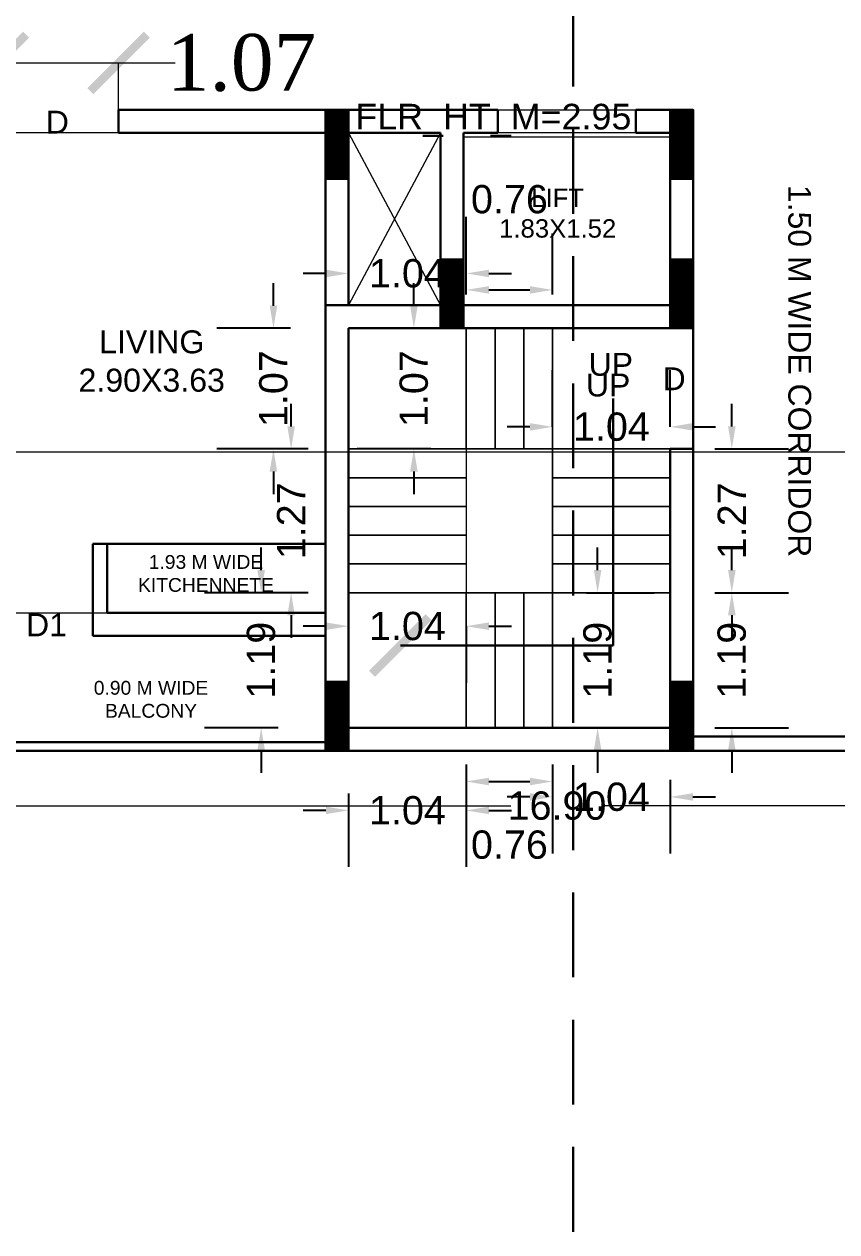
# Model space of a CAD drawing. Header units: metres. Extents: x 0 to 63445, y 32361 to 32804.
# Drawn here: x 63254.12 to 63261.3, y 32653.28 to 32663.95 of the extents above; entities that cross this region are included whole.
import ezdxf

# ---------------------------------------------------------------- set-up
doc = ezdxf.new("R2010")
doc.units = ezdxf.units.M
doc.header["$MEASUREMENT"] = 0
doc.header["$PDMODE"] = 34
doc.header["$PDSIZE"] = -10
for name, pattern in [('CONTINULUS', [0]), ('DASHED', [0.75, 0.5, -0.25]), ('DASHED2', [0.375, 0.25, -0.125])]:
    doc.linetypes.add(name, pattern=pattern)
doc.layers.get('0').update_dxf_attribs({"lineweight": 25})
for name, color, linetype, lineweight in [('BLK_1_FLR_3_BLT_UP_AREA', 14, 'DASHED', 9), ('BLK_2_FLR_4_BLT_UP_AREA_DEDUCT', 41, 'Continuous', 9), ('BLK_2_FLR_4_EXIT_WIDTH_DOOR', 7, 'Continuous', 0), ('BLK_2_FLR_4_LIFT_1', 1, 'DASHED', 9), ('BLK_2_FLR_4_STAIR_1', 7, 'Continuous', 0), ('BLK_2_FLR_4_STAIR_1_FLIGHT_1', 7, 'Continuous', 0), ('BLK_2_FLR_4_STAIR_1_FLIGHT_2', 7, 'Continuous', 0), ('BLK_2_FLR_4_STAIR_1_FLIGHT_3', 7, 'Continuous', 0), ('BLK_2_FLR_4_STAIR_1_FLIGHT_4', 7, 'Continuous', 0), ('BLK_2_FLR_4_STAIR_1_LANDING_1', 7, 'Continuous', 0), ('BLK_2_FLR_4_STAIR_1_LANDING_2', 7, 'Continuous', 0), ('BLK_2_FLR_4_STAIR_1_LANDING_3', 7, 'Continuous', 0), ('BLK_2_FLR_4_UNITFA', 7, 'Continuous', 0), ('colum', 1, 'Continuous', 30), ('COLUMN', 1, 'Continuous', 30), ('DIM', 56, 'Continuous', 20), ('STEPS', 114, 'Continuous', 20), ('wall', 7, 'Continuous', 30)]:
    doc.layers.add(name, color=color, linetype=linetype, lineweight=lineweight)
doc.layers.add('BLK_2_FLR_4_BLT_UP_AREA', color=14, linetype='Continuous', plot=False)
doc.layers.add('text', color=65, linetype='Continuous')
doc.styles.add('PreDCRFont', font='arial.ttf', dxfattribs={"height": 0.25})
doc.styles.get("Standard").update_dxf_attribs({"font": 'arial.ttf', "height": 0.4})
doc.styles.add('TNR', font='times.ttf', dxfattribs={"height": 0.5})
doc.dimstyles.new('ARCHANA', dxfattribs={"dimscale": 0, "dimtxt": 0.5, "dimasz": 0.5, "dimexe": 0, "dimexo": 0, "dimgap": 0, "dimtad": 0, "dimzin": 0, "dimdsep": 46, "dimtxsty": 'TNR', "dimblk": 'ARCHTICK', "dimcen": 0.09, "dimclrd": 36, "dimclre": 36, "dimclrt": 7, "dimadec": 0, "dimazin": 0, "dimtfac": 1, "dimtofl": 0, "dimtmove": 0, "dimatfit": 3, "dimldrblk": 'ARCHTICK', "dimfxl": 1, "dimfrac": 2, "dimtolj": 1, "dimtzin": 0, "dimlwd": -1, "dimlwe": -1, "dimarcsym": 0})
doc.dimstyles.new('Copy of Standard2', dxfattribs={"dimtxt": 0.25, "dimasz": 0.2, "dimexe": 0.5, "dimexo": 0.3, "dimgap": 0.09, "dimtad": 0, "dimtoh": 1, "dimzin": 0, "dimdsep": 46, "dimtxsty": 'PreDCRFont', "dimcen": 0.025, "dimdle": 0.1, "dimadec": 0, "dimazin": 0, "dimtfac": 1, "dimtofl": 0, "dimtmove": 2, "dimatfit": 3, "dimfxl": 0.18, "dimtolj": 1, "dimtzin": 0, "dimarcsym": 0})

# ---------------------------------------------------------------- blocks, each defined once
blk = doc.blocks.new('A$C7D115503')
at = {"layer": 'COLUMN', "ltscale": 3}
h = blk.add_hatch(dxfattribs=at)
h.set_pattern_fill('ANSI31', color=256, style=0)
h.set_pattern_definition([(45, (0, 0), (-0.0883883476483184, 0.0883883476483185), [])])
h.paths.add_polyline_path([(-14.36278656264767, -11.58546646369723), (-6.362786562647671, -11.58546646370087), (-6.362786562647671, 12.41453353629913), (-14.36278656264767, 12.41453353629913)])
at = {"layer": 'COLUMN', "ltscale": 0.05}
for p, q in [((-14.36278656264767, 12.41453353629913), (-6.362786562647671, 12.41453353629913)), ((-14.36278656264767, 12.41453353629913), (-14.36278656264767, -11.58546646369723)), ((-6.362786562647671, 12.41453353629913), (-6.362786562647671, -11.58546646370087)), ((-6.362786562647671, -11.58546646370087), (-14.36278656270587, -11.58546646369723))]:
    blk.add_line(p, q, dxfattribs=at)
blk = doc.blocks.new('*D848')
at = {"layer": 'BLK_2_FLR_4_STAIR_1_FLIGHT_1', "color": 0, "lineweight": -2, "ltscale": 0.5, "transparency": 16777216}
for p, q in [((63260.37495397586, 32660.39762285996), (63260.37495397586, 32660.59762285996)), ((63260.22495397586, 32660.19762285996), (63260.87495397586, 32660.19762285996)), ((63260.22495397586, 32658.92758617541), (63260.87495397586, 32658.92758617541)), ((63260.37495397586, 32658.72758617541), (63260.37495397586, 32658.52758617541))]:
    blk.add_line(p, q, dxfattribs=at)
at = {"layer": 'BLK_2_FLR_4_STAIR_1_FLIGHT_1', "color": 0, "ltscale": 0.5, "transparency": 16777216}
for points in [[(63260.34162064253, 32660.39762285996), (63260.40828730919, 32660.39762285996), (63260.37495397586, 32660.19762285996)], [(63260.34162064253, 32658.72758617541), (63260.40828730919, 32658.72758617541), (63260.37495397586, 32658.92758617541)]]:
    blk.add_solid(points, dxfattribs=at)
at = {"layer": 'Defpoints', "color": 0, "ltscale": 0.5, "transparency": 16777216}
for p in [(63259.83109304657, 32660.19762285996), (63259.83109304657, 32658.92758617541), (63260.37495397586, 32658.92758617541)]:
    blk.add_point(p, dxfattribs=at)
at = {"layer": 'BLK_2_FLR_4_STAIR_1_FLIGHT_1', "color": 0, "ltscale": 0.5, "transparency": 16777216, "insert": (63260.37495397585, 32659.56260451766), "char_height": 0.25, "attachment_point": 5, "rotation": 90, "style": 'PreDCRFont'}
blk.add_mtext('\\A1;1.27', dxfattribs=at)
blk = doc.blocks.new('*D849')
at = {"layer": 'BLK_2_FLR_4_STAIR_1_FLIGHT_1', "color": 0, "lineweight": -2, "ltscale": 0.5, "transparency": 16777216}
for p, q in [((63258.78966296522, 32660.39342847088), (63258.78966296522, 32660.89342847088)), ((63259.83109304655, 32660.39342847088), (63259.83109304655, 32660.89342847088)), ((63258.58966296523, 32660.39342847088), (63258.38966296522, 32660.39342847088)), ((63260.03109304652, 32660.39342847088), (63260.23109304655, 32660.39342847088))]:
    blk.add_line(p, q, dxfattribs=at)
at = {"layer": 'BLK_2_FLR_4_STAIR_1_FLIGHT_1', "color": 0, "ltscale": 0.5, "transparency": 16777216}
for points in [[(63258.58966296523, 32660.42676180421), (63258.58966296523, 32660.36009513755), (63258.78966296522, 32660.39342847088)], [(63260.03109304652, 32660.42676180421), (63260.03109304652, 32660.36009513755), (63259.83109304655, 32660.39342847088)]]:
    blk.add_solid(points, dxfattribs=at)
at = {"layer": 'Defpoints', "color": 0, "ltscale": 0.5, "transparency": 16777216}
for p in [(63259.83109304655, 32660.39342847088), (63258.78966296522, 32660.19762285995), (63259.83109304655, 32660.19762285995)]:
    blk.add_point(p, dxfattribs=at)
at = {"layer": 'BLK_2_FLR_4_STAIR_1_FLIGHT_1', "color": 0, "ltscale": 0.5, "transparency": 16777216, "insert": (63259.31037800588, 32660.39342847088), "char_height": 0.25, "attachment_point": 5, "style": 'PreDCRFont'}
blk.add_mtext('\\A1;1.04', dxfattribs=at)
blk = doc.blocks.new('*D822')
at = {"layer": 'BLK_2_FLR_4_STAIR_1_FLIGHT_2', "color": 0, "lineweight": -2, "ltscale": 0.5, "transparency": 16777216}
for p, q in [((63258.02764095445, 32657.40814920354), (63258.02764095445, 32656.75814920354)), ((63258.78966296522, 32657.40814920354), (63258.78966296522, 32656.75814920354)), ((63258.22764095445, 32657.25814920354), (63258.58966296523, 32657.25814920354))]:
    blk.add_line(p, q, dxfattribs=at)
at = {"layer": 'BLK_2_FLR_4_STAIR_1_FLIGHT_2', "color": 0, "ltscale": 0.5, "transparency": 16777216}
for points in [[(63258.22764095445, 32657.29148253687), (63258.22764095445, 32657.2248158702), (63258.02764095445, 32657.25814920354)], [(63258.58966296523, 32657.29148253687), (63258.58966296523, 32657.2248158702), (63258.78966296522, 32657.25814920354)]]:
    blk.add_solid(points, dxfattribs=at)
at = {"layer": 'Defpoints', "color": 0, "ltscale": 0.5, "transparency": 16777216}
for p in [(63258.02764095445, 32657.7337516919), (63258.78966296522, 32657.7337516919), (63258.78966296522, 32657.25814920354)]:
    blk.add_point(p, dxfattribs=at)
at = {"layer": 'BLK_2_FLR_4_STAIR_1_FLIGHT_2', "color": 0, "ltscale": 0.5, "transparency": 16777216, "insert": (63258.40865195981, 32656.6990080284), "char_height": 0.25, "attachment_point": 5, "style": 'PreDCRFont'}
blk.add_mtext('\\A1;0.76', dxfattribs=at)
blk = doc.blocks.new('*D823')
at = {"layer": 'BLK_2_FLR_4_STAIR_1_FLIGHT_2', "color": 0, "lineweight": -2, "ltscale": 0.5, "transparency": 16777216}
for p, q in [((63259.18844719827, 32659.12758617538), (63259.18844719827, 32659.32758617538)), ((63259.08966296526, 32658.92758617538), (63259.68844719827, 32658.92758617538)), ((63259.08966296526, 32657.73375169191), (63259.68844719827, 32657.73375169191)), ((63259.18844719827, 32657.53375169191), (63259.18844719827, 32657.33375169191))]:
    blk.add_line(p, q, dxfattribs=at)
at = {"layer": 'BLK_2_FLR_4_STAIR_1_FLIGHT_2', "color": 0, "ltscale": 0.5, "transparency": 16777216}
for points in [[(63259.15511386495, 32659.12758617538), (63259.2217805316, 32659.12758617538), (63259.18844719827, 32658.92758617538)], [(63259.15511386495, 32657.53375169191), (63259.2217805316, 32657.53375169191), (63259.18844719827, 32657.73375169191)]]:
    blk.add_solid(points, dxfattribs=at)
at = {"layer": 'Defpoints', "color": 0, "ltscale": 0.5, "transparency": 16777216}
for p in [(63258.78966296522, 32658.92758617538), (63259.18844719827, 32658.92758617538), (63258.78966296522, 32657.73375169191)]:
    blk.add_point(p, dxfattribs=at)
at = {"layer": 'BLK_2_FLR_4_STAIR_1_FLIGHT_2', "color": 0, "ltscale": 0.5, "transparency": 16777216, "insert": (63259.18844719826, 32658.33066893362), "char_height": 0.25, "attachment_point": 5, "rotation": 90, "style": 'PreDCRFont'}
blk.add_mtext('\\A1;1.19', dxfattribs=at)
blk = doc.blocks.new('*D824')
at = {"layer": 'BLK_2_FLR_4_STAIR_1_FLIGHT_3', "color": 0, "lineweight": -2, "ltscale": 0.5, "transparency": 16777216}
for p, q in [((63256.47868339205, 32660.39762285993), (63256.47868339205, 32660.59762285994)), ((63256.62868339207, 32660.19762285993), (63255.97868339206, 32660.19762285993)), ((63256.62868339207, 32658.92758617538), (63255.97868339206, 32658.92758617538)), ((63256.47868339205, 32658.72758617538), (63256.47868339205, 32658.52758617538))]:
    blk.add_line(p, q, dxfattribs=at)
at = {"layer": 'BLK_2_FLR_4_STAIR_1_FLIGHT_3', "color": 0, "ltscale": 0.5, "transparency": 16777216}
for points in [[(63256.44535005872, 32660.39762285993), (63256.5120167254, 32660.39762285993), (63256.47868339205, 32660.19762285993)], [(63256.44535005872, 32658.72758617538), (63256.5120167254, 32658.72758617538), (63256.47868339205, 32658.92758617538)]]:
    blk.add_solid(points, dxfattribs=at)
at = {"layer": 'Defpoints', "color": 0, "ltscale": 0.5, "transparency": 16777216}
for p in [(63256.98621087312, 32660.19762285993), (63256.47868339205, 32658.92758617538), (63256.98621087312, 32658.92758617538)]:
    blk.add_point(p, dxfattribs=at)
at = {"layer": 'BLK_2_FLR_4_STAIR_1_FLIGHT_3', "color": 0, "ltscale": 0.5, "transparency": 16777216, "insert": (63256.47868339205, 32659.56260451763), "char_height": 0.25, "attachment_point": 5, "rotation": 90, "style": 'PreDCRFont'}
blk.add_mtext('\\A1;1.27', dxfattribs=at)
blk = doc.blocks.new('*D825')
at = {"layer": 'BLK_2_FLR_4_STAIR_1_FLIGHT_3', "color": 0, "lineweight": -2, "ltscale": 0.5, "transparency": 16777216}
for p, q in [((63256.78621087313, 32658.63122222221), (63256.58621087312, 32658.63122222221)), ((63256.98621087312, 32658.63122222221), (63256.98621087312, 32658.13122222221)), ((63258.02764095445, 32658.63122222221), (63258.02764095445, 32658.13122222221)), ((63258.22764095445, 32658.63122222221), (63258.42764095445, 32658.63122222221))]:
    blk.add_line(p, q, dxfattribs=at)
at = {"layer": 'BLK_2_FLR_4_STAIR_1_FLIGHT_3', "color": 0, "ltscale": 0.5, "transparency": 16777216}
for points in [[(63256.78621087313, 32658.66455555554), (63256.78621087313, 32658.59788888888), (63256.98621087312, 32658.63122222221)], [(63258.22764095445, 32658.66455555554), (63258.22764095445, 32658.59788888888), (63258.02764095445, 32658.63122222221)]]:
    blk.add_solid(points, dxfattribs=at)
at = {"layer": 'Defpoints', "color": 0, "ltscale": 0.5, "transparency": 16777216}
for p in [(63256.98621087312, 32658.92758617537), (63258.02764095445, 32658.92758617537), (63258.02764095445, 32658.63122222221)]:
    blk.add_point(p, dxfattribs=at)
at = {"layer": 'BLK_2_FLR_4_STAIR_1_FLIGHT_3', "color": 0, "ltscale": 0.5, "transparency": 16777216, "insert": (63257.50692591378, 32658.63122222221), "char_height": 0.25, "attachment_point": 5, "style": 'PreDCRFont'}
blk.add_mtext('\\A1;1.04', dxfattribs=at)
blk = doc.blocks.new('*D826')
at = {"layer": 'BLK_2_FLR_4_STAIR_1_FLIGHT_4', "color": 0, "lineweight": -2, "ltscale": 0.5, "transparency": 16777216}
for p, q in [((63258.02764095445, 32661.56445367498), (63258.02764095445, 32662.1038832703)), ((63258.78966296522, 32661.56445367497), (63258.78966296522, 32662.1038832703)), ((63258.22764095445, 32661.6038832703), (63258.58966296523, 32661.6038832703))]:
    blk.add_line(p, q, dxfattribs=at)
at = {"layer": 'BLK_2_FLR_4_STAIR_1_FLIGHT_4', "color": 0, "ltscale": 0.5, "transparency": 16777216}
for points in [[(63258.22764095445, 32661.63721660364), (63258.22764095445, 32661.57054993697), (63258.02764095445, 32661.6038832703)], [(63258.58966296523, 32661.63721660364), (63258.58966296523, 32661.57054993697), (63258.78966296522, 32661.6038832703)]]:
    blk.add_solid(points, dxfattribs=at)
at = {"layer": 'Defpoints', "color": 0, "ltscale": 0.5, "transparency": 16777216}
for p in [(63258.78966296522, 32661.6038832703), (63258.02764095445, 32661.26445367498), (63258.78966296522, 32661.26445367496)]:
    blk.add_point(p, dxfattribs=at)
at = {"layer": 'BLK_2_FLR_4_STAIR_1_FLIGHT_4', "color": 0, "ltscale": 0.5, "transparency": 16777216, "insert": (63258.40865195983, 32662.40416976416), "char_height": 0.25, "attachment_point": 5, "style": 'PreDCRFont'}
blk.add_mtext('\\A1;0.76', dxfattribs=at)
blk = doc.blocks.new('*D827')
at = {"layer": 'BLK_2_FLR_4_STAIR_1_FLIGHT_4', "color": 0, "lineweight": -2, "ltscale": 0.5, "transparency": 16777216}
for p, q in [((63257.56406154981, 32661.46445367498), (63257.56406154981, 32661.66445367498)), ((63257.71406154982, 32661.26445367498), (63257.06406154981, 32661.26445367498)), ((63257.71406154982, 32660.19762285996), (63257.06406154981, 32660.19762285996)), ((63257.56406154981, 32659.99762285996), (63257.56406154981, 32659.79762285996))]:
    blk.add_line(p, q, dxfattribs=at)
at = {"layer": 'BLK_2_FLR_4_STAIR_1_FLIGHT_4', "color": 0, "ltscale": 0.5, "transparency": 16777216}
for points in [[(63257.53072821647, 32661.46445367498), (63257.59739488312, 32661.46445367498), (63257.56406154981, 32661.26445367498)], [(63257.53072821647, 32659.99762285996), (63257.59739488312, 32659.99762285996), (63257.56406154981, 32660.19762285996)]]:
    blk.add_solid(points, dxfattribs=at)
at = {"layer": 'Defpoints', "color": 0, "ltscale": 0.5, "transparency": 16777216}
for p in [(63257.56406154981, 32661.26445367498), (63258.02764095447, 32661.26445367498), (63258.02764095447, 32660.19762285996)]:
    blk.add_point(p, dxfattribs=at)
at = {"layer": 'BLK_2_FLR_4_STAIR_1_FLIGHT_4', "color": 0, "ltscale": 0.5, "transparency": 16777216, "insert": (63257.56406154981, 32660.73103826744), "char_height": 0.25, "attachment_point": 5, "rotation": 90, "style": 'PreDCRFont'}
blk.add_mtext('\\A1;1.07', dxfattribs=at)
blk = doc.blocks.new('*D828')
at = {"layer": 'BLK_2_FLR_4_STAIR_1_LANDING_1', "color": 0, "lineweight": -2, "transparency": 16777216}
for p, q in [((63260.37495397589, 32659.12758617538), (63260.37495397589, 32659.32758617538)), ((63260.22495397591, 32658.92758617538), (63260.8749539759, 32658.92758617538)), ((63260.22495397591, 32657.73375169191), (63260.8749539759, 32657.73375169191)), ((63260.37495397589, 32657.53375169191), (63260.37495397589, 32657.33375169191))]:
    blk.add_line(p, q, dxfattribs=at)
at = {"layer": 'BLK_2_FLR_4_STAIR_1_LANDING_1', "color": 0, "transparency": 16777216}
for points in [[(63260.34162064258, 32659.12758617538), (63260.40828730924, 32659.12758617538), (63260.37495397589, 32658.92758617538)], [(63260.34162064258, 32657.53375169191), (63260.40828730924, 32657.53375169191), (63260.37495397589, 32657.73375169191)]]:
    blk.add_solid(points, dxfattribs=at)
at = {"layer": 'Defpoints', "color": 0, "transparency": 16777216}
for p in [(63259.83109304657, 32658.92758617538), (63259.83109304657, 32657.73375169191), (63260.37495397589, 32657.73375169191)]:
    blk.add_point(p, dxfattribs=at)
at = {"layer": 'BLK_2_FLR_4_STAIR_1_LANDING_1', "color": 0, "transparency": 16777216, "insert": (63260.37495397589, 32658.33066893362), "char_height": 0.25, "attachment_point": 5, "rotation": 90, "style": 'PreDCRFont'}
blk.add_mtext('\\A1;1.19', dxfattribs=at)
blk = doc.blocks.new('*D829')
at = {"layer": 'BLK_2_FLR_4_STAIR_1_LANDING_1', "color": 0, "lineweight": -2, "transparency": 16777216}
for p, q in [((63258.78966296522, 32657.27194814807), (63258.78966296522, 32656.62194814807)), ((63259.83109304655, 32657.27194814807), (63259.83109304655, 32656.62194814807)), ((63258.58966296523, 32657.12194814807), (63258.38966296522, 32657.12194814807)), ((63260.03109304652, 32657.12194814807), (63260.23109304655, 32657.12194814807))]:
    blk.add_line(p, q, dxfattribs=at)
at = {"layer": 'BLK_2_FLR_4_STAIR_1_LANDING_1', "color": 0, "transparency": 16777216}
for points in [[(63258.58966296523, 32657.1552814814), (63258.58966296523, 32657.08861481473), (63258.78966296522, 32657.12194814807)], [(63260.03109304652, 32657.1552814814), (63260.03109304652, 32657.08861481473), (63259.83109304655, 32657.12194814807)]]:
    blk.add_solid(points, dxfattribs=at)
at = {"layer": 'Defpoints', "color": 0, "transparency": 16777216}
for p in [(63258.78966296522, 32657.7337516919), (63259.83109304655, 32657.7337516919), (63259.83109304655, 32657.12194814807)]:
    blk.add_point(p, dxfattribs=at)
at = {"layer": 'BLK_2_FLR_4_STAIR_1_LANDING_1', "color": 0, "transparency": 16777216, "insert": (63259.31037800588, 32657.12194814807), "char_height": 0.25, "attachment_point": 5, "style": 'PreDCRFont'}
blk.add_mtext('\\A1;1.04', dxfattribs=at)
blk = doc.blocks.new('*D830')
at = {"layer": 'BLK_2_FLR_4_STAIR_1_LANDING_2', "color": 0, "lineweight": -2, "transparency": 16777216}
for p, q in [((63256.98621087312, 32657.15278328698), (63256.98621087312, 32656.50278328697)), ((63258.02764095445, 32657.15278328698), (63258.02764095445, 32656.50278328697)), ((63256.78621087313, 32657.00278328697), (63256.58621087312, 32657.00278328697)), ((63258.22764095445, 32657.00278328697), (63258.42764095445, 32657.00278328697))]:
    blk.add_line(p, q, dxfattribs=at)
at = {"layer": 'BLK_2_FLR_4_STAIR_1_LANDING_2', "color": 0, "transparency": 16777216}
for points in [[(63256.78621087313, 32657.03611662031), (63256.78621087313, 32656.96944995364), (63256.98621087312, 32657.00278328697)], [(63258.22764095445, 32657.03611662031), (63258.22764095445, 32656.96944995364), (63258.02764095445, 32657.00278328697)]]:
    blk.add_solid(points, dxfattribs=at)
at = {"layer": 'Defpoints', "color": 0, "transparency": 16777216}
for p in [(63256.98621087312, 32657.7337516919), (63258.02764095445, 32657.7337516919), (63256.98621087312, 32657.00278328697)]:
    blk.add_point(p, dxfattribs=at)
at = {"layer": 'BLK_2_FLR_4_STAIR_1_LANDING_2', "color": 0, "transparency": 16777216, "insert": (63257.50692591378, 32657.00278328697), "char_height": 0.25, "attachment_point": 5, "style": 'PreDCRFont'}
blk.add_mtext('\\A1;1.04', dxfattribs=at)
blk = doc.blocks.new('*D831')
at = {"layer": 'BLK_2_FLR_4_STAIR_1_LANDING_2', "color": 0, "lineweight": -2, "transparency": 16777216}
for p, q in [((63256.21395420622, 32659.12758617538), (63256.21395420622, 32659.32758617538)), ((63256.36395420622, 32658.92758617538), (63255.71395420622, 32658.92758617538)), ((63256.36395420622, 32657.73375169191), (63255.71395420622, 32657.73375169191)), ((63256.21395420622, 32657.53375169191), (63256.21395420622, 32657.33375169191))]:
    blk.add_line(p, q, dxfattribs=at)
at = {"layer": 'BLK_2_FLR_4_STAIR_1_LANDING_2', "color": 0, "transparency": 16777216}
for points in [[(63256.18062087289, 32659.12758617538), (63256.24728753956, 32659.12758617538), (63256.21395420622, 32658.92758617538)], [(63256.18062087289, 32657.53375169191), (63256.24728753956, 32657.53375169191), (63256.21395420622, 32657.73375169191)]]:
    blk.add_solid(points, dxfattribs=at)
at = {"layer": 'Defpoints', "color": 0, "transparency": 16777216}
for p in [(63256.21395420622, 32658.92758617538), (63256.98621087312, 32658.92758617538), (63256.98621087312, 32657.73375169191)]:
    blk.add_point(p, dxfattribs=at)
at = {"layer": 'BLK_2_FLR_4_STAIR_1_LANDING_2', "color": 0, "transparency": 16777216, "insert": (63256.21395420622, 32658.33066893362), "char_height": 0.25, "attachment_point": 5, "rotation": 90, "style": 'PreDCRFont'}
blk.add_mtext('\\A1;1.19', dxfattribs=at)
blk = doc.blocks.new('*D832')
at = {"layer": 'BLK_2_FLR_4_STAIR_1_LANDING_3', "color": 0, "lineweight": -2, "transparency": 16777216}
for p, q in [((63256.32279115099, 32661.46445367498), (63256.32279115099, 32661.66445367498)), ((63256.47279115098, 32661.26445367498), (63255.82279115097, 32661.26445367498)), ((63256.47279115098, 32660.19762285993), (63255.82279115097, 32660.19762285993)), ((63256.32279115099, 32659.99762285993), (63256.32279115099, 32659.79762285994))]:
    blk.add_line(p, q, dxfattribs=at)
at = {"layer": 'BLK_2_FLR_4_STAIR_1_LANDING_3', "color": 0, "transparency": 16777216}
for points in [[(63256.28945781766, 32661.46445367498), (63256.35612448433, 32661.46445367498), (63256.32279115099, 32661.26445367498)], [(63256.28945781766, 32659.99762285993), (63256.35612448433, 32659.99762285993), (63256.32279115099, 32660.19762285993)]]:
    blk.add_solid(points, dxfattribs=at)
at = {"layer": 'Defpoints', "color": 0, "transparency": 16777216}
for p in [(63256.32279115099, 32661.26445367498), (63256.98621087312, 32661.26445367498), (63256.98621087312, 32660.19762285993)]:
    blk.add_point(p, dxfattribs=at)
at = {"layer": 'BLK_2_FLR_4_STAIR_1_LANDING_3', "color": 0, "transparency": 16777216, "insert": (63256.32279115099, 32660.73103826744), "char_height": 0.25, "attachment_point": 5, "rotation": 90, "style": 'PreDCRFont'}
blk.add_mtext('\\A1;1.07', dxfattribs=at)
blk = doc.blocks.new('*D833')
at = {"layer": 'BLK_2_FLR_4_STAIR_1_LANDING_3', "color": 0, "lineweight": -2, "transparency": 16777216}
for p, q in [((63256.98621087312, 32661.59928829572), (63256.98621087312, 32662.24928829573)), ((63258.02764095445, 32661.59928829572), (63258.02764095445, 32662.24928829573)), ((63256.78621087313, 32661.74928829572), (63256.58621087312, 32661.74928829572)), ((63258.22764095445, 32661.74928829572), (63258.42764095445, 32661.74928829572))]:
    blk.add_line(p, q, dxfattribs=at)
at = {"layer": 'BLK_2_FLR_4_STAIR_1_LANDING_3', "color": 0, "transparency": 16777216}
for points in [[(63256.78621087313, 32661.78262162906), (63256.78621087313, 32661.71595496239), (63256.98621087312, 32661.74928829572)], [(63258.22764095445, 32661.78262162906), (63258.22764095445, 32661.71595496239), (63258.02764095445, 32661.74928829572)]]:
    blk.add_solid(points, dxfattribs=at)
at = {"layer": 'Defpoints', "color": 0, "transparency": 16777216}
for p in [(63256.98621087312, 32661.74928829572), (63256.98621087312, 32661.26445367496), (63258.02764095445, 32661.26445367496)]:
    blk.add_point(p, dxfattribs=at)
at = {"layer": 'BLK_2_FLR_4_STAIR_1_LANDING_3', "color": 0, "transparency": 16777216, "insert": (63257.50692591378, 32661.74928829572), "char_height": 0.25, "attachment_point": 5, "style": 'PreDCRFont'}
blk.add_mtext('\\A1;1.04', dxfattribs=at)
blk = doc.blocks.new('_ArchTick')
at = {"color": 0, "linetype": 'ByBlock', "const_width": 0.15}
blk.add_lwpolyline([(-0.5, -0.5), (0.5, 0.5)], dxfattribs=at)
blk = doc.blocks.new('*D883')
at = {"layer": 'Defpoints', "color": 0, "ltscale": 3, "transparency": 16777216}
for p in [(0.8317581175285514, 32670.28171413537), (63267.27718251014, 32670.28171413538), (-7.276000000000001e-12, 32657.53054582237)]:
    blk.add_point(p, dxfattribs=at)
at = {"layer": 'DIM', "ltscale": 3, "transparency": 16777216}
for p, q in [((5.831758117528827, 32670.28171413537), (0.8317581175288284, 32670.28171413537)), ((0.8317581175285514, 32670.28171413537), (0.8317581175285527, 32664.30067295295)), ((0.8317581175285544, 32657.53054582237), (0.831758117528553, 32663.51158700478)), ((-7.276000000000001e-12, 32657.53054582237), (0.8317581175285544, 32657.53054582237))]:
    blk.add_line(p, q, dxfattribs=at)
at = {"layer": 'DIM', "ltscale": 3, "transparency": 16777216, "xscale": 0.05, "yscale": 0.05, "zscale": 0.05}
for p, rotation in [((0.8317581175285514, 32670.28171413537), 90), ((0.8317581175285544, 32657.53054582237), 270)]:
    blk.add_blockref('_ArchTick', p, dxfattribs=dict(at, rotation=rotation))
at = {"layer": 'DIM', "color": 7, "ltscale": 3, "transparency": 16777216, "insert": (0.8317581175378057, 32663.90612997887), "char_height": 0.4, "attachment_point": 5, "rotation": 90}
blk.add_mtext('\\A1;{\\H0.6x;12.75}', dxfattribs=at)
blk = doc.blocks.new('*D819')
at = {"layer": 'Defpoints', "color": 0, "ltscale": 3, "transparency": 16777216}
for p in [(63250.38202011355, 32657.53054582235), (63267.27718251013, 32657.53054582235), (63267.27718251013, 32657.04399874797)]:
    blk.add_point(p, dxfattribs=at)
at = {"layer": 'DIM', "ltscale": 3, "transparency": 16777216}
for p, q in [((63250.38202011355, 32657.53054582235), (63250.38202011355, 32657.04399874797)), ((63267.27718251013, 32657.53054582235), (63267.27718251013, 32657.04399874797)), ((63250.38202011355, 32657.04399874797), (63258.41998330365, 32657.04399874797)), ((63267.27718251013, 32657.04399874797), (63259.23921932003, 32657.04399874797))]:
    blk.add_line(p, q, dxfattribs=at)
at = {"layer": 'DIM', "ltscale": 3, "transparency": 16777216, "xscale": 0.05, "yscale": 0.05, "zscale": 0.05, "rotation": 180}
blk.add_blockref('_ArchTick', (63250.38202011355, 32657.04399874797), dxfattribs=at)
at = {"layer": 'DIM', "ltscale": 3, "transparency": 16777216, "xscale": 0.05, "yscale": 0.05, "zscale": 0.05}
blk.add_blockref('_ArchTick', (63267.27718251013, 32657.04399874797), dxfattribs=at)
at = {"layer": 'DIM', "color": 7, "ltscale": 3, "transparency": 16777216, "insert": (63258.82960131184, 32657.04399874797), "char_height": 0.4, "attachment_point": 5}
blk.add_mtext('\\A1;{\\H0.625x;16.90}', dxfattribs=at)
blk = doc.blocks.new('*D944')
at = {"layer": 'BLK_2_FLR_4_EXIT_WIDTH_DOOR', "color": 36, "ltscale": 0.5, "transparency": 16777216}
for p, q in [((63253.88732136291, 32663.19490943554), (63253.88732136291, 32663.61009046085)), ((63253.88732136291, 32663.61009046085), (63254.95415217796, 32663.61009046085)), ((63254.95415217796, 32663.19490943554), (63254.95415217796, 32663.61009046085)), ((63254.95415217796, 32663.61009046085), (63255.45415217796, 32663.61009046085))]:
    blk.add_line(p, q, dxfattribs=at)
at = {"layer": 'Defpoints', "color": 0, "ltscale": 0.5, "transparency": 16777216}
for p in [(63254.95415217796, 32663.61009046085), (63253.88732136291, 32663.19490943554), (63254.95415217796, 32663.19490943554)]:
    blk.add_point(p, dxfattribs=at)
at = {"layer": 'BLK_2_FLR_4_EXIT_WIDTH_DOOR', "color": 36, "ltscale": 0.5, "transparency": 16777216, "xscale": 0.5, "yscale": 0.5, "zscale": 0.5, "rotation": 180}
blk.add_blockref('_ArchTick', (63253.88732136291, 32663.61009046085), dxfattribs=at)
at = {"layer": 'BLK_2_FLR_4_EXIT_WIDTH_DOOR', "color": 36, "ltscale": 0.5, "transparency": 16777216, "xscale": 0.5, "yscale": 0.5, "zscale": 0.5}
blk.add_blockref('_ArchTick', (63254.95415217796, 32663.61009046085), dxfattribs=at)
at = {"layer": 'BLK_2_FLR_4_EXIT_WIDTH_DOOR', "color": 7, "ltscale": 0.5, "transparency": 16777216, "insert": (63256.04048959684, 32663.61009046085), "char_height": 0.5, "attachment_point": 5, "style": 'TNR'}
blk.add_mtext('\\A1;1.07', dxfattribs=at)

msp = doc.modelspace()

# ---------------------------------------------------------------- linework, layer by layer
at = {"layer": 'BLK_1_FLR_3_BLT_UP_AREA', "color": 14, "linetype": 'CONTINULUS', "ltscale": 0.05}
msp.add_lwpolyline([(63235.40788468563, 32661.78071935614), (63236.01750229406, 32661.78071935613), (63236.01750229407, 32660.17186652827), (63298.27710507397, 32660.17186652835), (63298.27710507407, 32661.78071935613), (63298.88672268241, 32661.78071935613), (63298.88672268241, 32663.63071772782), (63299.39634029089, 32663.63071772782), (63299.39634029089, 32670.06135853748), (63298.27710507397, 32670.06135853748), (63298.27710507397, 32672.49982897179), (63299.39634029086, 32672.49982897179), (63299.39634029089, 32678.93046978147), (63298.88672268241, 32678.93046978147), (63298.88672268241, 32680.78046815313), (63298.27710507397, 32680.78046815313), (63298.27710507407, 32682.389320981), (63236.01750229406, 32682.389320981), (63236.01750229407, 32680.78046815313), (63235.40788468563, 32680.78046815313)], dxfattribs=at)
at = {"layer": 'BLK_2_FLR_4_BLT_UP_AREA', "color": 20}
msp.add_lwpolyline([(63247.28313060317, 32670.28171413537), (63267.27718251013, 32670.28171413537), (63267.27718251013, 32657.53054582235), (63250.38202011355, 32657.53054582243), (63250.38202011352, 32662.99170356598), (63248.87186890308, 32662.99170356598), (63248.87186890308, 32664.71895345699), (63247.28313060317, 32664.71895345698), (63247.28313060317, 32670.28171413537)], close=True, dxfattribs=at)
at = {"layer": 'BLK_2_FLR_4_BLT_UP_AREA_DEDUCT', "color": 20}
for points in [[(63256.98621087322, 32661.4676595445), (63257.79903435137, 32661.4676595445), (63257.79903435137, 32662.991703566), (63256.98621087322, 32662.991703566)], [(63258.00224022094, 32661.4676595445), (63259.83109304669, 32661.4676595445), (63259.83109304669, 32662.99170356598), (63258.00224022094, 32662.99170356598)]]:
    msp.add_lwpolyline(points, close=True, dxfattribs=at)
at = {"layer": 'BLK_2_FLR_4_LIFT_1', "color": 1, "linetype": 'CONTINULUS', "ltscale": 0.05}
msp.add_lwpolyline([(63259.83109304669, 32661.46765954452), (63258.00224022093, 32661.46765954452), (63258.00224022093, 32662.95797397017), (63259.83109304669, 32662.95797397017)], close=True, dxfattribs=at)
at = {"layer": 'BLK_2_FLR_4_STAIR_1', "ltscale": 0.5}
msp.add_lwpolyline([(63256.78300500361, 32661.4676595445), (63260.0342989161, 32661.4676595445), (63260.0342989161, 32657.53054582235), (63256.78300500361, 32657.53054582235)], close=True, dxfattribs=at)
at = {"layer": 'BLK_2_FLR_4_STAIR_1_FLIGHT_1', "color": 3, "ltscale": 0.5}
for p, q in [((63258.78966296522, 32660.19762285995), (63259.83109304655, 32660.19762285995)), ((63258.78966296522, 32659.94361552301), (63259.83109304655, 32659.94361552303)), ((63258.78966296522, 32659.68960818612), (63259.83109304655, 32659.68960818612)), ((63258.78966296522, 32659.4356008492), (63259.83109304655, 32659.4356008492)), ((63258.78966296522, 32659.18159351228), (63259.83109304655, 32659.1815935123)), ((63258.78966296522, 32658.92758617537), (63259.83109304655, 32658.9275861754))]:
    msp.add_line(p, q, dxfattribs=at)
at = {"layer": 'BLK_2_FLR_4_STAIR_1_FLIGHT_1', "ltscale": 0.5}
msp.add_lwpolyline([(63258.78966296522, 32660.19762285995), (63259.83109304655, 32660.19762285995), (63259.83109304655, 32658.92758617537), (63258.78966296522, 32658.92758617537)], close=True, dxfattribs=at)
at = {"layer": 'BLK_2_FLR_4_STAIR_1_FLIGHT_2', "color": 3, "ltscale": 0.5}
for p, q in [((63258.02764095445, 32657.7337516919), (63258.02764095445, 32658.92758617537)), ((63258.28164829138, 32657.7337516919), (63258.28164829138, 32658.92758617537)), ((63258.53565562825, 32657.7337516919), (63258.53565562825, 32658.92758617537)), ((63258.78966296522, 32657.7337516919), (63258.78966296522, 32658.92758617537))]:
    msp.add_line(p, q, dxfattribs=at)
at = {"layer": 'BLK_2_FLR_4_STAIR_1_FLIGHT_2', "ltscale": 0.5}
msp.add_lwpolyline([(63258.02764095445, 32658.92758617537), (63258.78966296522, 32658.92758617537), (63258.78966296522, 32657.7337516919), (63258.02764095445, 32657.7337516919)], close=True, dxfattribs=at)
at = {"layer": 'BLK_2_FLR_4_STAIR_1_FLIGHT_3', "color": 3, "ltscale": 0.5}
for p, q in [((63256.98621087312, 32660.19762285992), (63258.02764095445, 32660.19762285992)), ((63256.98621087312, 32659.94361552303), (63258.02764095445, 32659.94361552303)), ((63256.98621087312, 32659.68960818612), (63258.02764095445, 32659.68960818612)), ((63256.98621087312, 32659.4356008492), (63258.02764095445, 32659.4356008492)), ((63256.98621087312, 32659.18159351228), (63258.02764095445, 32659.18159351228)), ((63256.98621087312, 32658.92758617537), (63258.02764095445, 32658.92758617537))]:
    msp.add_line(p, q, dxfattribs=at)
at = {"layer": 'BLK_2_FLR_4_STAIR_1_FLIGHT_3', "ltscale": 0.5}
msp.add_lwpolyline([(63258.02764095445, 32658.92758617537), (63256.98621087312, 32658.92758617537), (63256.98621087312, 32660.19762285992), (63258.02764095445, 32660.19762285992)], close=True, dxfattribs=at)
at = {"layer": 'BLK_2_FLR_4_STAIR_1_FLIGHT_4', "color": 3, "ltscale": 0.5}
for p, q in [((63258.02764095445, 32660.19762285992), (63258.02764095445, 32661.26445367496)), ((63258.28164829138, 32660.19762285995), (63258.28164829138, 32661.26445367498)), ((63258.53565562825, 32660.19762285995), (63258.53565562825, 32661.26445367498)), ((63258.78966296522, 32660.19762285992), (63258.78966296522, 32661.26445367496))]:
    msp.add_line(p, q, dxfattribs=at)
at = {"layer": 'BLK_2_FLR_4_STAIR_1_FLIGHT_4', "ltscale": 0.5}
msp.add_lwpolyline([(63258.02764095445, 32660.19762285995), (63258.78966296522, 32660.19762285995), (63258.78966296522, 32661.26445367498), (63258.02764095445, 32661.26445367498)], close=True, dxfattribs=at)
at = {"layer": 'BLK_2_FLR_4_STAIR_1_LANDING_1'}
msp.add_lwpolyline([(63259.83109304655, 32658.9275861754), (63258.78966296522, 32658.9275861754), (63258.78966296522, 32657.7337516919), (63259.83109304655, 32657.7337516919)], close=True, dxfattribs=at)
at = {"layer": 'BLK_2_FLR_4_STAIR_1_LANDING_2'}
msp.add_lwpolyline([(63258.02764095445, 32657.7337516919), (63256.98621087312, 32657.7337516919), (63256.98621087312, 32658.92758617537), (63258.02764095445, 32658.92758617537)], close=True, dxfattribs=at)
at = {"layer": 'BLK_2_FLR_4_STAIR_1_LANDING_3'}
msp.add_lwpolyline([(63256.98621087312, 32660.19762285992), (63258.02764095445, 32660.19762285992), (63258.02764095445, 32661.26445367496), (63256.98621087312, 32661.26445367496)], close=True, dxfattribs=at)
at = {"layer": 'BLK_2_FLR_4_UNITFA', "color": 1, "ltscale": 0.5}
msp.add_lwpolyline([(63256.78300500371, 32662.99170356598), (63251.65276848027, 32662.99170356576), (63251.65276848027, 32661.49306027817), (63250.58522598308, 32661.49306027817), (63250.58522598312, 32657.73375169189), (63253.68411549338, 32657.73375169189), (63253.68411549338, 32658.74978103953), (63256.78300500371, 32658.74978103953), (63256.78300500353, 32662.99170356598)], close=True, dxfattribs=at)
at = {"layer": 'colum', "linetype": 'DASHED2', "ltscale": 3}
msp.add_lwpolyline([(63258.97171228254, 32653.27760480156), (63258.97171228254, 32672.1729458075)], dxfattribs=at)
at = {"layer": 'STEPS'}
for p, q in [((63258.30704902518, 32663.19490943551), (63259.52628424238, 32663.19490943551)), ((63257.79903435137, 32662.99170356598), (63256.98621087327, 32661.46765954452)), ((63256.98621087327, 32662.99170356598), (63257.79903435137, 32661.46765954452)), ((63259.52628424238, 32662.99170356598), (63258.30704902518, 32662.99170356598)), ((63258.0276409546, 32661.26445367497), (63258.0276409546, 32657.7337516919)), ((63258.28164829152, 32661.26445367497), (63258.28164829152, 32660.19762285995)), ((63258.53565562842, 32661.26445367497), (63258.53565562842, 32660.19762285995)), ((63258.78966296532, 32661.26445367497), (63258.78966296532, 32657.7337516919)), ((63259.83109304669, 32660.19762285995), (63256.98621087327, 32660.19762285995)), ((63258.0276409546, 32659.94361552302), (63256.98621087327, 32659.94361552302)), ((63259.83109304669, 32659.94361552302), (63258.78966296532, 32659.94361552302)), ((63258.0276409546, 32659.68960818612), (63256.98621087327, 32659.68960818611)), ((63259.83109304669, 32659.68960818611), (63258.78966296532, 32659.68960818612)), ((63258.0276409546, 32659.43560084922), (63256.98621087327, 32659.43560084922)), ((63259.83109304669, 32659.43560084922), (63258.78966296532, 32659.43560084922)), ((63258.0276409546, 32659.1815935123), (63256.98621087327, 32659.1815935123)), ((63259.83109304669, 32659.1815935123), (63258.78966296532, 32659.1815935123)), ((63259.83109304669, 32658.92758617537), (63256.98621087327, 32658.92758617537)), ((63258.28164829152, 32658.92758617537), (63258.28164829152, 32657.7337516919)), ((63258.53565562842, 32658.92758617537), (63258.53565562842, 32657.7337516919))]:
    msp.add_line(p, q, dxfattribs=at)
at = {"layer": 'wall'}
for p, q in [((63254.95415217796, 32663.19490943551), (63254.95415217796, 32662.99170356598)), ((63254.95415217796, 32663.19490943551), (63257.79903435137, 32663.19490943551)), ((63258.30704902518, 32663.19490943551), (63257.79903435137, 32663.19490943551)), ((63258.30704902518, 32662.99170356598), (63258.30704902518, 32663.19490943551)), ((63260.03429891621, 32663.19490943551), (63259.52628424238, 32663.19490943551)), ((63259.52628424238, 32662.99170356598), (63259.52628424238, 32663.19490943551)), ((63260.03429891621, 32663.19490943551), (63260.03429891621, 32661.26445367497)), ((63254.95415217796, 32662.99170356598), (63256.78300500375, 32662.99170356598)), ((63256.78300500375, 32662.99170356598), (63256.78300500375, 32658.74978103953)), ((63256.78300500375, 32662.99170356598), (63256.78300500375, 32662.3820859574)), ((63256.98621087327, 32662.99170356598), (63256.98621087327, 32661.46765954452)), ((63256.98621087327, 32662.99170356598), (63256.98621087327, 32662.3820859574)), ((63256.98621087327, 32662.99170356598), (63257.79903435137, 32662.99170356598)), ((63257.79903435137, 32662.99170356598), (63257.79903435137, 32661.46765954452)), ((63258.30704902518, 32662.99170356598), (63258.00224022088, 32662.99170356598)), ((63258.00224022088, 32662.99170356598), (63258.00224022088, 32661.46765954452)), ((63259.83109304669, 32662.99170356598), (63259.52628424238, 32662.99170356598)), ((63259.83109304669, 32662.99170356598), (63259.83109304669, 32661.46765954452)), ((63256.98621087327, 32661.91474446882), (63256.98621087327, 32661.46765954452)), ((63256.78300500375, 32661.62006394667), (63256.78300500375, 32661.4930602782)), ((63258.00224022079, 32661.4676595445), (63256.78300500361, 32661.4676595445)), ((63256.78300500361, 32661.46765954452), (63256.78300500361, 32657.53054582235)), ((63257.79903435137, 32661.46765954452), (63256.98621087327, 32661.46765954452)), ((63260.0342989161, 32661.4676595445), (63258.00224022079, 32661.4676595445)), ((63259.83109304669, 32661.46765954452), (63258.00224022088, 32661.46765954452)), ((63260.03429891606, 32661.4676595445), (63260.0342989161, 32657.53054582235)), ((63260.0342989161, 32661.26445367498), (63256.98621087312, 32661.26445367496)), ((63256.98621087312, 32661.26445367498), (63256.98621087312, 32658.38404248572)), ((63260.03429891621, 32661.26445367497), (63256.98621087327, 32661.26445367497)), ((63256.98621087327, 32661.26445367497), (63256.98621087327, 32658.38404248575)), ((63259.83109304669, 32660.19762285995), (63259.83109304669, 32657.7337516919)), ((63260.03429891621, 32660.19762285995), (63259.83109304669, 32660.19762285995)), ((63260.03429891621, 32660.19762285995), (63260.03429891621, 32657.53054582235)), ((63256.98621087312, 32659.96901625672), (63256.98621087312, 32657.7337516919)), ((63256.98621087327, 32659.96901625672), (63256.98621087327, 32657.7337516919)), ((63254.72554557473, 32659.35939864813), (63254.72554557473, 32658.54657517002)), ((63254.8525492432, 32659.35939864813), (63254.72554557473, 32659.35939864813)), ((63254.8525492432, 32659.35939864813), (63254.8525492432, 32658.74978103957)), ((63254.8525492432, 32659.35939864813), (63256.78300500375, 32659.35939864813)), ((63254.8525492432, 32658.74978103957), (63256.78300500375, 32658.74978103953)), ((63254.72554557473, 32658.54657517002), (63256.78300500375, 32658.54657517002)), ((63256.78300500361, 32658.54657517002), (63256.78300500361, 32657.7337516919)), ((63256.78300500375, 32658.54657517002), (63256.78300500375, 32657.7337516919)), ((63256.78300500375, 32658.54657517002), (63256.78300500375, 32657.53054582235)), ((63259.83109304655, 32657.7337516919), (63256.98621087312, 32657.7337516919)), ((63259.83109304669, 32657.7337516919), (63256.98621087327, 32657.7337516919)), ((63256.78300500375, 32657.60674802345), (63253.88732136291, 32657.60674802345)), ((63256.78300500375, 32657.53054582235), (63253.88732136291, 32657.53054582235)), ((63260.0342989161, 32657.53054582235), (63256.78300500361, 32657.53054582235)), ((63260.03429891621, 32657.53054582235), (63256.78300500375, 32657.53054582235))]:
    msp.add_line(p, q, dxfattribs=at)
at = {"layer": 'wall', "ltscale": 0.5}
for p, q in [((63260.03429891621, 32657.65554582235), (63261.71442183169, 32657.65554582235)), ((63260.03429891621, 32657.53054582235), (63261.71442183169, 32657.53054582235))]:
    msp.add_line(p, q, dxfattribs=at)

# ---------------------------------------------------------------- block references
at = {"layer": 'COLUMN', "ltscale": 0.05, "xscale": -0.025400733691282, "yscale": 0.025400733691282, "zscale": 0.025400733691282}
for p in [(63256.62138555671, 32662.87957117527), (63259.66947359969, 32662.87957117527), (63257.63741490438, 32661.55873302332), (63259.66947359969, 32661.55873302332), (63256.62138555657, 32657.82482517068), (63256.62138555671, 32657.8248251707), (63259.66947359954, 32657.82482517068), (63259.66947359969, 32657.8248251707)]:
    msp.add_blockref('A$C7D115503', p, dxfattribs=at)

# ---------------------------------------------------------------- texts
at = {"layer": 'BLK_2_FLR_4_STAIR_1', "ltscale": 0.5, "insert": (63259.48701272516, 32663.2488521854), "char_height": 0.2269438337177618, "width": 2.420734226322819, "attachment_point": 3}
msp.add_mtext('FLR_HT_M=2.95', dxfattribs=at)
at = {"layer": 'text'}
msp.add_text('1.50 M WIDE CORRIDOR', height=0.2019447047268766, rotation=270, dxfattribs=at).set_placement((63260.87442305282, 32662.53169266811))
for s, insert, char_height, width, attachment_point in [('\\pxqc;D', (63254.67986084901, 32662.98606593327), 0.2019447043742531, 0.5349806610567841, 9), ('\\pxqc;LIFT\\P1.83X1.52', (63256.82363797459, 32662.06372514596), 0.1625646955709533, 4.023755505569517, 7), ('\\pxqc;LIVING\\P2.90X3.63', (63252.73153775719, 32660.70134416873), 0.2032058694636916, 5.029694381961893, 7), ('\\pxqc;UP', (63259.57277035811, 32660.84221362675), 0.2019447043742531, 0.5349806610567841, 9), ('\\pxqc;UP', (63259.54917625552, 32660.6593751343), 0.2019447043742531, 0.5349806610567841, 9), ('\\pxqc;D', (63260.13237693036, 32660.71735433449), 0.2019447043742531, 0.5349806610567841, 9), ('\\pxqc;1.93 M WIDE\\PKITCHENNETE', (63253.82861016999, 32659.26005739529), 0.121923521678215, 3.795079080130365, 1), ('\\pxqc;D1', (63254.58371768527, 32658.54192599082), 0.2019447043742531, 0.5349806610567841, 9), ('\\pxqc;0.90 M WIDE\\PBALCONY', (63253.34280095778, 32658.14747986174), 0.121923521678215, 3.795079080130365, 1)]:
    msp.add_mtext(s, dxfattribs=dict(at, insert=insert, char_height=char_height, width=width, attachment_point=attachment_point))

# ---------------------------------------------------------------- dimensions: what is measured, and where the dimension line sits
at = {"layer": 'BLK_2_FLR_4_EXIT_WIDTH_DOOR', "color": 1, "ltscale": 0.5}
dim = msp.add_linear_dim(base=(63254.95415217796, 32663.61009046085), p1=(63253.88732136291, 32663.19490943554), p2=(63254.95415217796, 32663.19490943554), dimstyle='ARCHANA', override={"dimscale": 1, "dimfxl": 6, "dimarcsym": 1}, dxfattribs=at)
dim.commit()
dim.dimension.update_dxf_attribs({"geometry": '*D944', "text_midpoint": (63256.04048959684, 32663.61009046085)})
at = {"layer": 'BLK_2_FLR_4_STAIR_1_FLIGHT_1', "color": 2, "ltscale": 0.5}
dim = msp.add_linear_dim(base=(63259.83109304655, 32660.39342847088), p1=(63258.78966296522, 32660.19762285995), p2=(63259.83109304655, 32660.19762285995), dimstyle='Copy of Standard2', override={"dimpost": '\\X', "dimfxl": 0.15, "dimfxlon": 1}, dxfattribs=at)
dim.commit()
dim.dimension.update_dxf_attribs({"geometry": '*D849', "text_midpoint": (63259.31037800588, 32660.39342847088)})
at = {"layer": 'BLK_2_FLR_4_STAIR_1_FLIGHT_1', "color": 1, "ltscale": 0.5}
dim = msp.add_linear_dim(base=(63260.37495397586, 32658.92758617541), p1=(63259.83109304655, 32660.19762285995), p2=(63259.83109304655, 32658.9275861754), angle=90, dimstyle='Copy of Standard2', override={"dimpost": '\\X', "dimfxl": 0.15, "dimfxlon": 1}, dxfattribs=at)
dim.commit()
dim.dimension.update_dxf_attribs({"geometry": '*D848', "text_midpoint": (63260.37495397585, 32659.56260451766)})
at = {"layer": 'BLK_2_FLR_4_STAIR_1_FLIGHT_2', "color": 2, "ltscale": 0.5}
dim = msp.add_linear_dim(base=(63259.18844719827, 32658.92758617538), p1=(63258.78966296522, 32657.7337516919), p2=(63258.78966296522, 32658.92758617537), angle=90, dimstyle='Copy of Standard2', override={"dimpost": '\\X', "dimfxl": 0.15, "dimfxlon": 1}, dxfattribs=at)
dim.commit()
dim.dimension.update_dxf_attribs({"geometry": '*D823', "text_midpoint": (63259.18844719826, 32658.33066893362)})
at = {"layer": 'BLK_2_FLR_4_STAIR_1_FLIGHT_2', "color": 1, "ltscale": 0.5}
dim = msp.add_linear_dim(base=(63258.78966296522, 32657.25814920354), p1=(63258.02764095445, 32657.7337516919), p2=(63258.78966296522, 32657.7337516919), dimstyle='Copy of Standard2', override={"dimpost": '\\X', "dimfxl": 0.15, "dimfxlon": 1}, dxfattribs=at)
dim.commit()
dim.dimension.update_dxf_attribs({"geometry": '*D822', "text_midpoint": (63258.40865195981, 32656.6990080284), "dimtype": 160})
at = {"layer": 'BLK_2_FLR_4_STAIR_1_FLIGHT_3', "color": 1, "ltscale": 0.5}
dim = msp.add_linear_dim(base=(63256.47868339205, 32658.92758617538), p1=(63256.98621087312, 32660.19762285992), p2=(63256.98621087312, 32658.92758617537), angle=90, dimstyle='Copy of Standard2', override={"dimpost": '\\X', "dimfxl": 0.15, "dimfxlon": 1}, dxfattribs=at)
dim.commit()
dim.dimension.update_dxf_attribs({"geometry": '*D824', "text_midpoint": (63256.47868339205, 32659.56260451763)})
at = {"layer": 'BLK_2_FLR_4_STAIR_1_FLIGHT_3', "color": 2, "ltscale": 0.5}
dim = msp.add_linear_dim(base=(63258.02764095445, 32658.63122222221), p1=(63256.98621087312, 32658.92758617537), p2=(63258.02764095445, 32658.92758617537), dimstyle='Copy of Standard2', override={"dimpost": '\\X', "dimfxl": 0.15, "dimfxlon": 1}, dxfattribs=at)
dim.commit()
dim.dimension.update_dxf_attribs({"geometry": '*D825', "text_midpoint": (63257.50692591378, 32658.63122222221)})
at = {"layer": 'BLK_2_FLR_4_STAIR_1_FLIGHT_4', "color": 1, "ltscale": 0.5}
dim = msp.add_linear_dim(base=(63258.78966296522, 32661.6038832703), p1=(63258.02764095445, 32661.26445367498), p2=(63258.78966296522, 32661.26445367496), dimstyle='Copy of Standard2', override={"dimpost": '\\X', "dimfxl": 0.15, "dimfxlon": 1}, dxfattribs=at)
dim.commit()
dim.dimension.update_dxf_attribs({"geometry": '*D826', "text_midpoint": (63258.40865195983, 32662.40416976416)})
at = {"layer": 'BLK_2_FLR_4_STAIR_1_FLIGHT_4', "color": 2, "ltscale": 0.5}
dim = msp.add_linear_dim(base=(63257.56406154981, 32661.26445367498), p1=(63258.02764095445, 32660.19762285995), p2=(63258.02764095445, 32661.26445367496), angle=90, dimstyle='Copy of Standard2', override={"dimpost": '\\X', "dimfxl": 0.15, "dimfxlon": 1}, dxfattribs=at)
dim.commit()
dim.dimension.update_dxf_attribs({"geometry": '*D827', "text_midpoint": (63257.56406154981, 32660.73103826744)})
at = {"layer": 'BLK_2_FLR_4_STAIR_1_LANDING_1', "color": 2}
dim = msp.add_linear_dim(base=(63260.37495397589, 32657.73375169191), p1=(63259.83109304655, 32658.92758617537), p2=(63259.83109304655, 32657.7337516919), angle=90, dimstyle='Copy of Standard2', override={"dimpost": '\\X', "dimfxl": 0.15, "dimfxlon": 1}, dxfattribs=at)
dim.commit()
dim.dimension.update_dxf_attribs({"geometry": '*D828', "text_midpoint": (63260.37495397589, 32658.33066893362)})
at = {"layer": 'BLK_2_FLR_4_STAIR_1_LANDING_1', "color": 1}
dim = msp.add_linear_dim(base=(63259.83109304655, 32657.12194814807), p1=(63258.78966296522, 32657.7337516919), p2=(63259.83109304655, 32657.7337516919), dimstyle='Copy of Standard2', override={"dimpost": '\\X', "dimfxl": 0.15, "dimfxlon": 1}, dxfattribs=at)
dim.commit()
dim.dimension.update_dxf_attribs({"geometry": '*D829', "text_midpoint": (63259.31037800588, 32657.12194814807)})
at = {"layer": 'BLK_2_FLR_4_STAIR_1_LANDING_2', "color": 1}
dim = msp.add_linear_dim(base=(63256.21395420622, 32658.92758617538), p1=(63256.98621087312, 32657.7337516919), p2=(63256.98621087312, 32658.92758617537), angle=90, dimstyle='Copy of Standard2', override={"dimpost": '\\X', "dimfxl": 0.15, "dimfxlon": 1}, dxfattribs=at)
dim.commit()
dim.dimension.update_dxf_attribs({"geometry": '*D831', "text_midpoint": (63256.21395420622, 32658.33066893362)})
at = {"layer": 'BLK_2_FLR_4_STAIR_1_LANDING_2', "color": 2}
dim = msp.add_linear_dim(base=(63256.98621087312, 32657.00278328697), p1=(63258.02764095445, 32657.7337516919), p2=(63256.98621087312, 32657.7337516919), dimstyle='Copy of Standard2', override={"dimpost": '\\X', "dimfxl": 0.15, "dimfxlon": 1}, dxfattribs=at)
dim.commit()
dim.dimension.update_dxf_attribs({"geometry": '*D830', "text_midpoint": (63257.50692591378, 32657.00278328697)})
at = {"layer": 'BLK_2_FLR_4_STAIR_1_LANDING_3', "color": 1}
dim = msp.add_linear_dim(base=(63256.98621087312, 32661.74928829572), p1=(63258.02764095445, 32661.26445367496), p2=(63256.98621087312, 32661.26445367496), dimstyle='Copy of Standard2', override={"dimpost": '\\X', "dimfxl": 0.15, "dimfxlon": 1}, dxfattribs=at)
dim.commit()
dim.dimension.update_dxf_attribs({"geometry": '*D833', "text_midpoint": (63257.50692591378, 32661.74928829572)})
at = {"layer": 'BLK_2_FLR_4_STAIR_1_LANDING_3', "color": 2}
dim = msp.add_linear_dim(base=(63256.32279115099, 32661.26445367498), p1=(63256.98621087312, 32660.19762285992), p2=(63256.98621087312, 32661.26445367496), angle=90, dimstyle='Copy of Standard2', override={"dimpost": '\\X', "dimfxl": 0.15, "dimfxlon": 1}, dxfattribs=at)
dim.commit()
dim.dimension.update_dxf_attribs({"geometry": '*D832', "text_midpoint": (63256.32279115099, 32660.73103826744)})
at = {"layer": 'DIM', "ltscale": 3}
dim = msp.add_linear_dim(base=(0.8317581175285514, 32670.28171413537), p1=(-7.276000000000001e-12, 32657.53054582235), p2=(63267.27718251013, 32670.28171413537), angle=90, text='{\\H0.6x;<>}', dimstyle='ARCHANA', override={"dimscale": 1, "dimtxt": 0.278, "dimasz": 0.05, "dimtxsty": 'Standard', "dimclrd": 256, "dimclre": 256, "dimfxl": 5, "dimfxlon": 1, "dimarcsym": 1}, dxfattribs=at)
dim.commit()
dim.dimension.update_dxf_attribs({"geometry": '*D883', "text_midpoint": (0.8317581175378057, 32663.90612997887)})
dim = msp.add_linear_dim(base=(63267.27718251013, 32657.04399874797), p1=(63250.38202011355, 32657.53054582235), p2=(63267.27718251013, 32657.53054582235), text='{\\H0.625x;<>}', dimstyle='ARCHANA', override={"dimscale": 1, "dimtxt": 0.278, "dimasz": 0.05, "dimtxsty": 'Standard', "dimclrd": 256, "dimclre": 256, "dimfxl": 5, "dimfxlon": 1, "dimarcsym": 1}, dxfattribs=at)
dim.commit()
dim.dimension.update_dxf_attribs({"geometry": '*D819', "text_midpoint": (63258.82960131184, 32657.04399874797)})

# ---------------------------------------------------------------- leaders
at = {"layer": 'wall', "ltscale": 0.5}
msp.add_leader([(63257.44503768656, 32658.45998663417), (63259.32484254803, 32658.45998663417), (63259.32484254803, 32660.64259492964)], dimstyle='ARCHANA', override={"dimscale": 1, "dimfxl": 6, "dimarcsym": 1}, dxfattribs=at)

doc.saveas('drawing.dxf')
